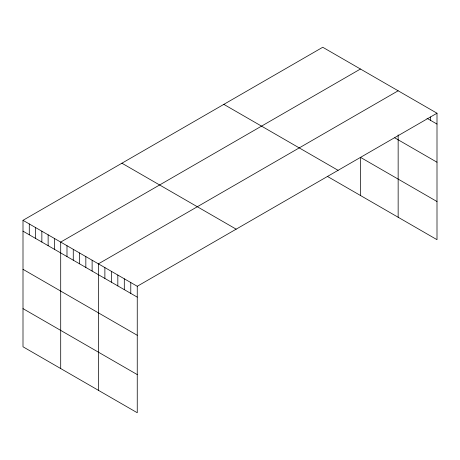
<?xml version="1.0" encoding="UTF-8"?>
<svg xmlns="http://www.w3.org/2000/svg" width="460" height="460" viewBox="0 0 460 460"><rect width="100%" height="100%" fill="white"/><g stroke="black" fill="none" stroke-linecap="round" stroke-linejoin="round"><path stroke-width="0.69" d="M437 113.218L137.252 286.275L137.252 412.741L23 346.782L23 220.317L322.747 47.259L437 113.218L437 239.683L327.319 176.358M360.45 69.023L60.703 242.081L60.703 368.546M398.153 90.792L98.405 263.85L98.405 390.316M426.995 118.295L437 124.073M394.726 137.816L437 162.225M437 201.532L360.45 157.337L360.45 195.488M223.83 104.368L338.083 170.327M121.917 163.208L236.17 229.166M23 220.317L137.252 286.275M23 231.167L137.252 297.131M23 269.318L137.252 335.282M23 308.631L137.252 374.589M430.525 116.943L430.525 120.336M398.153 134.855L398.153 217.258M130.778 282.538L130.778 293.394M124.303 278.8L124.303 289.656M117.829 275.063L117.829 285.919M111.354 271.325L111.354 282.181M104.88 267.588L104.88 278.444M92.121 260.222L92.121 271.078M85.836 256.594L85.836 267.45M79.557 252.965L79.557 263.821M73.272 249.337L73.272 260.193M66.987 245.709L66.987 256.565M54.418 238.452L54.418 249.308M48.133 234.824L48.133 245.68M41.854 231.202L41.854 242.052M35.569 227.573L35.569 238.424M29.285 223.945L29.285 234.795"/></g></svg>
